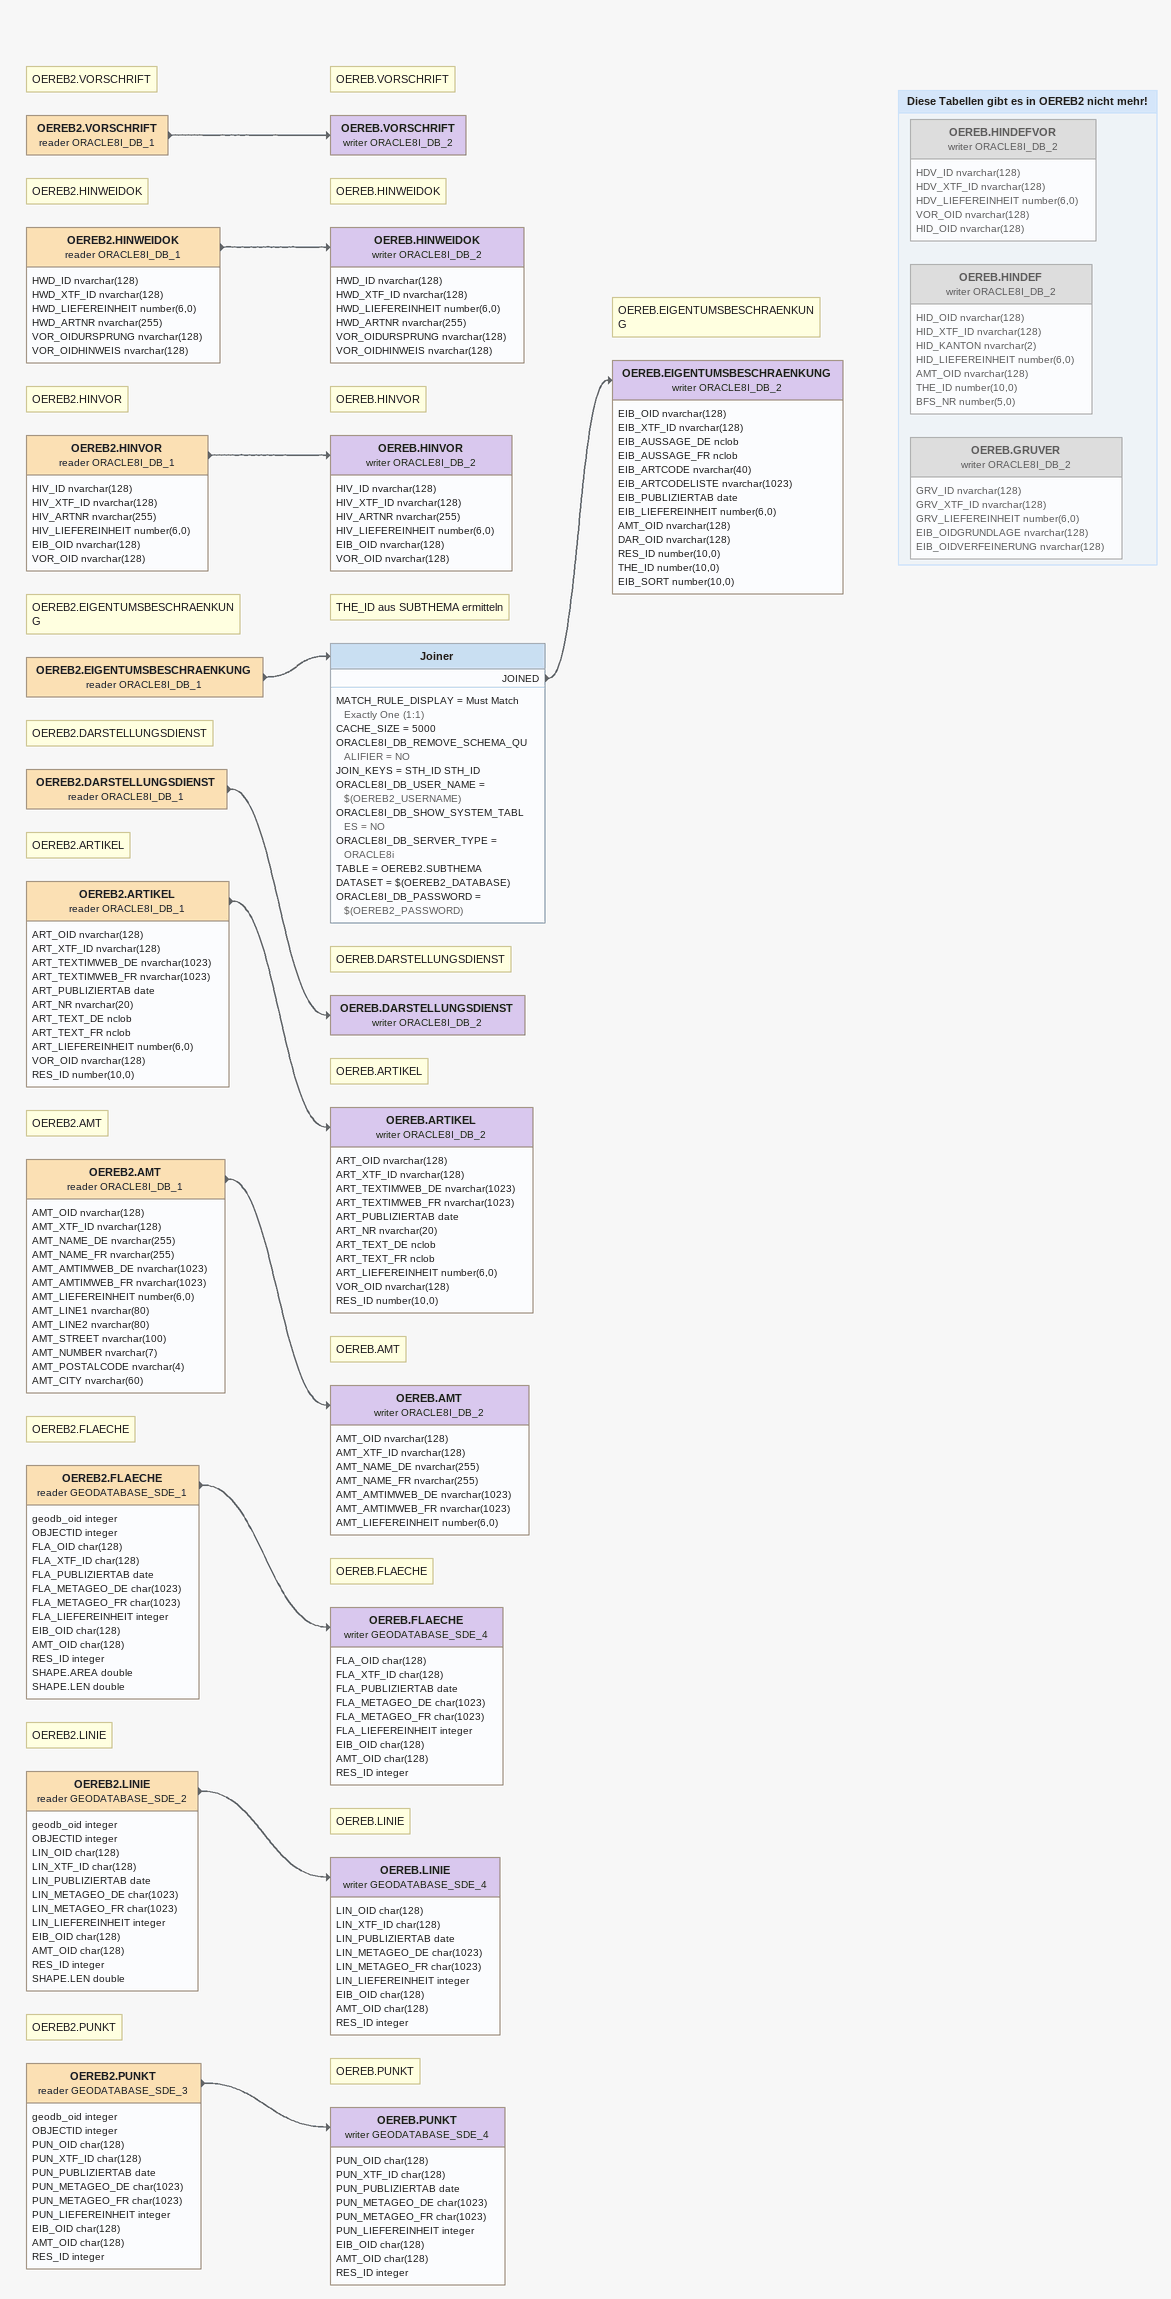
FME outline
Note: OEREB2.VORSCHRIFT
OEREB2.VORSCHRIFT (reader ORACLE8I_DB_1)
    -> OEREB.VORSCHRIFT (writer ORACLE8I_DB_2)
Note: OEREB.VORSCHRIFT
OEREB.VORSCHRIFT (writer ORACLE8I_DB_2)
Note: OEREB2.HINWEIDOK
OEREB2.HINWEIDOK (reader ORACLE8I_DB_1)
    attributes: HWD_ID nvarchar(128), HWD_XTF_ID nvarchar(128), HWD_LIEFEREINHEIT number(6,0), HWD_ARTNR nvarchar(255), VOR_OIDURSPRUNG nvarchar(128), VOR_OIDHINWEIS nvarchar(128)
    -> OEREB.HINWEIDOK (writer ORACLE8I_DB_2)
Note: OEREB.HINWEIDOK
OEREB.HINWEIDOK (writer ORACLE8I_DB_2)
    attributes: HWD_ID nvarchar(128), HWD_XTF_ID nvarchar(128), HWD_LIEFEREINHEIT number(6,0), HWD_ARTNR nvarchar(255), VOR_OIDURSPRUNG nvarchar(128), VOR_OIDHINWEIS nvarchar(128)
Note: OEREB2.HINVOR
OEREB2.HINVOR (reader ORACLE8I_DB_1)
    attributes: HIV_ID nvarchar(128), HIV_XTF_ID nvarchar(128), HIV_ARTNR nvarchar(255), HIV_LIEFEREINHEIT number(6,0), EIB_OID nvarchar(128), VOR_OID nvarchar(128)
    -> OEREB.HINVOR (writer ORACLE8I_DB_2)
Note: OEREB.HINVOR
OEREB.HINVOR (writer ORACLE8I_DB_2)
    attributes: HIV_ID nvarchar(128), HIV_XTF_ID nvarchar(128), HIV_ARTNR nvarchar(255), HIV_LIEFEREINHEIT number(6,0), EIB_OID nvarchar(128), VOR_OID nvarchar(128)
Note: OEREB2.EIGENTUMSBESCHRAENKUNG
OEREB2.EIGENTUMSBESCHRAENKUNG (reader ORACLE8I_DB_1)
    -> Joiner
Note: THE_ID aus SUBTHEMA ermitteln
Joiner
    MATCH_RULE_DISPLAY = Must Match Exactly One (1:1)
    CACHE_SIZE = 5000
    ORACLE8I_DB_REMOVE_SCHEMA_QUALIFIER = NO
    JOIN_KEYS = STH_ID STH_ID
    ORACLE8I_DB_USER_NAME = $(OEREB2_USERNAME)
    ORACLE8I_DB_SHOW_SYSTEM_TABLES = NO
    ORACLE8I_DB_SERVER_TYPE = ORACLE8i
    TABLE = OEREB2.SUBTHEMA
    DATASET = $(OEREB2_DATABASE)
    ORACLE8I_DB_PASSWORD = $(OEREB2_PASSWORD)
    JOINED -> OEREB.EIGENTUMSBESCHRAENKUNG (writer ORACLE8I_DB_2)
Note: OEREB.EIGENTUMSBESCHRAENKUNG
OEREB.EIGENTUMSBESCHRAENKUNG (writer ORACLE8I_DB_2)
    attributes: EIB_OID nvarchar(128), EIB_XTF_ID nvarchar(128), EIB_AUSSAGE_DE nclob, EIB_AUSSAGE_FR nclob, EIB_ARTCODE nvarchar(40), EIB_ARTCODELISTE nvarchar(1023), EIB_PUBLIZIERTAB date, EIB_LIEFEREINHEIT number(6,0), AMT_OID nvarchar(128), DAR_OID nvarchar(128), RES_ID number(10,0), THE_ID number(10,0), EIB_SORT number(10,0)
Note: OEREB2.DARSTELLUNGSDIENST
OEREB2.DARSTELLUNGSDIENST (reader ORACLE8I_DB_1)
    -> OEREB.DARSTELLUNGSDIENST (writer ORACLE8I_DB_2)
Note: OEREB.DARSTELLUNGSDIENST
OEREB.DARSTELLUNGSDIENST (writer ORACLE8I_DB_2)
Note: OEREB2.ARTIKEL
OEREB2.ARTIKEL (reader ORACLE8I_DB_1)
    attributes: ART_OID nvarchar(128), ART_XTF_ID nvarchar(128), ART_TEXTIMWEB_DE nvarchar(1023), ART_TEXTIMWEB_FR nvarchar(1023), ART_PUBLIZIERTAB date, ART_NR nvarchar(20), ART_TEXT_DE nclob, ART_TEXT_FR nclob, ART_LIEFEREINHEIT number(6,0), VOR_OID nvarchar(128), RES_ID number(10,0)
    -> OEREB.ARTIKEL (writer ORACLE8I_DB_2)
Note: OEREB.ARTIKEL
OEREB.ARTIKEL (writer ORACLE8I_DB_2)
    attributes: ART_OID nvarchar(128), ART_XTF_ID nvarchar(128), ART_TEXTIMWEB_DE nvarchar(1023), ART_TEXTIMWEB_FR nvarchar(1023), ART_PUBLIZIERTAB date, ART_NR nvarchar(20), ART_TEXT_DE nclob, ART_TEXT_FR nclob, ART_LIEFEREINHEIT number(6,0), VOR_OID nvarchar(128), RES_ID number(10,0)
Note: OEREB2.AMT
OEREB2.AMT (reader ORACLE8I_DB_1)
    attributes: AMT_OID nvarchar(128), AMT_XTF_ID nvarchar(128), AMT_NAME_DE nvarchar(255), AMT_NAME_FR nvarchar(255), AMT_AMTIMWEB_DE nvarchar(1023), AMT_AMTIMWEB_FR nvarchar(1023), AMT_LIEFEREINHEIT number(6,0), AMT_LINE1 nvarchar(80), AMT_LINE2 nvarchar(80), AMT_STREET nvarchar(100), AMT_NUMBER nvarchar(7), AMT_POSTALCODE nvarchar(4), AMT_CITY nvarchar(60)
    -> OEREB.AMT (writer ORACLE8I_DB_2)
Note: OEREB.AMT
OEREB.AMT (writer ORACLE8I_DB_2)
    attributes: AMT_OID nvarchar(128), AMT_XTF_ID nvarchar(128), AMT_NAME_DE nvarchar(255), AMT_NAME_FR nvarchar(255), AMT_AMTIMWEB_DE nvarchar(1023), AMT_AMTIMWEB_FR nvarchar(1023), AMT_LIEFEREINHEIT number(6,0)
Note: OEREB2.FLAECHE
OEREB2.FLAECHE (reader GEODATABASE_SDE_1)
    attributes: geodb_oid integer, OBJECTID integer, FLA_OID char(128), FLA_XTF_ID char(128), FLA_PUBLIZIERTAB date, FLA_METAGEO_DE char(1023), FLA_METAGEO_FR char(1023), FLA_LIEFEREINHEIT integer, EIB_OID char(128), AMT_OID char(128), RES_ID integer, SHAPE.AREA double, SHAPE.LEN double
    -> OEREB.FLAECHE (writer GEODATABASE_SDE_4)
Note: OEREB.FLAECHE
OEREB.FLAECHE (writer GEODATABASE_SDE_4)
    attributes: FLA_OID char(128), FLA_XTF_ID char(128), FLA_PUBLIZIERTAB date, FLA_METAGEO_DE char(1023), FLA_METAGEO_FR char(1023), FLA_LIEFEREINHEIT integer, EIB_OID char(128), AMT_OID char(128), RES_ID integer
Note: OEREB2.LINIE
OEREB2.LINIE (reader GEODATABASE_SDE_2)
    attributes: geodb_oid integer, OBJECTID integer, LIN_OID char(128), LIN_XTF_ID char(128), LIN_PUBLIZIERTAB date, LIN_METAGEO_DE char(1023), LIN_METAGEO_FR char(1023), LIN_LIEFEREINHEIT integer, EIB_OID char(128), AMT_OID char(128), RES_ID integer, SHAPE.LEN double
    -> OEREB.LINIE (writer GEODATABASE_SDE_4)
Note: OEREB.LINIE
OEREB.LINIE (writer GEODATABASE_SDE_4)
    attributes: LIN_OID char(128), LIN_XTF_ID char(128), LIN_PUBLIZIERTAB date, LIN_METAGEO_DE char(1023), LIN_METAGEO_FR char(1023), LIN_LIEFEREINHEIT integer, EIB_OID char(128), AMT_OID char(128), RES_ID integer
Note: OEREB2.PUNKT
OEREB2.PUNKT (reader GEODATABASE_SDE_3)
    attributes: geodb_oid integer, OBJECTID integer, PUN_OID char(128), PUN_XTF_ID char(128), PUN_PUBLIZIERTAB date, PUN_METAGEO_DE char(1023), PUN_METAGEO_FR char(1023), PUN_LIEFEREINHEIT integer, EIB_OID char(128), AMT_OID char(128), RES_ID integer
    -> OEREB.PUNKT (writer GEODATABASE_SDE_4)
Note: OEREB.PUNKT
OEREB.PUNKT (writer GEODATABASE_SDE_4)
    attributes: PUN_OID char(128), PUN_XTF_ID char(128), PUN_PUBLIZIERTAB date, PUN_METAGEO_DE char(1023), PUN_METAGEO_FR char(1023), PUN_LIEFEREINHEIT integer, EIB_OID char(128), AMT_OID char(128), RES_ID integer

Bookmark: Diese Tabellen gibt es in OEREB2 nicht mehr!
OEREB.HINDEFVOR (writer ORACLE8I_DB_2) [off]
    attributes: HDV_ID nvarchar(128), HDV_XTF_ID nvarchar(128), HDV_LIEFEREINHEIT number(6,0), VOR_OID nvarchar(128), HID_OID nvarchar(128)
OEREB.HINDEF (writer ORACLE8I_DB_2) [off]
    attributes: HID_OID nvarchar(128), HID_XTF_ID nvarchar(128), HID_KANTON nvarchar(2), HID_LIEFEREINHEIT number(6,0), AMT_OID nvarchar(128), THE_ID number(10,0), BFS_NR number(5,0)
OEREB.GRUVER (writer ORACLE8I_DB_2) [off]
    attributes: GRV_ID nvarchar(128), GRV_XTF_ID nvarchar(128), GRV_LIEFEREINHEIT number(6,0), EIB_OIDGRUNDLAGE nvarchar(128), EIB_OIDVERFEINERUNG nvarchar(128)
